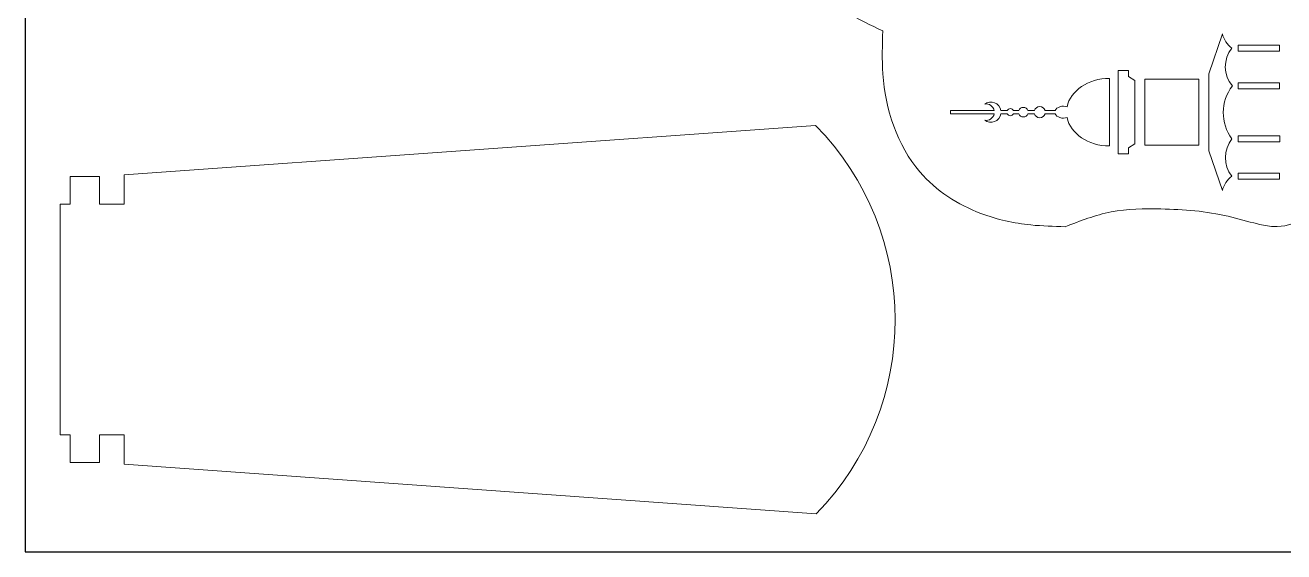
# Model space of a CAD drawing. Header units: inches. Extents: x -604 to 396, y -92 to 517.
# Drawn here: x -16.3 to 232.7, y -79.6 to 24.6 of the extents above; entities that cross this region are included whole.
import ezdxf

# ---------------------------------------------------------------- set-up
doc = ezdxf.new("R2010")
doc.units = ezdxf.units.IN
doc.header["$MEASUREMENT"] = 0
doc.layers.add('Layer 1', color=7, linetype='Continuous')

msp = doc.modelspace()

# ---------------------------------------------------------------- linework, layer by layer
at = {"color": 1}
msp.add_lwpolyline([(-16.29, -79.62), (395.71, -79.62), (395.71, 209.38), (-16.29, 209.38)], close=True, dxfattribs=at)
at = {"layer": 'Layer 1', "lineweight": 9}
for points, knots in [([(393.82, 200.16), (393.82, 200.16), (393.82, 176.61), (393.82, 176.61), (393.82, 176.61), (393.82, 176.61), (381.95, 176.61), (381.95, 176.61), (381.95, 176.61), (381.95, 176.61), (381.95, 92.39), (381.95, 92.39), (381.95, 92.39), (381.95, 92.39), (381.95, 8.17), (381.95, 8.17), (381.95, 8.17), (381.95, 8.17), (393.82, 8.17), (393.82, 8.17), (393.82, 8.17), (393.82, 8.17), (393.82, -15.37), (393.82, -15.37), (393.82, -15.37), (391.56, -15.45), (389.3, -15.53), (387.07, -15.31), (387.07, -15.31), (384.54, -15.06), (382.06, -14.45), (379.57, -13.9), (379.57, -13.9), (374.34, -12.74), (369.1, -11.88), (363.7, -11.6), (363.7, -11.6), (358.8, -11.34), (353.77, -11.55), (349.22, -13.19), (349.22, -13.19), (347.69, -13.74), (346.21, -14.46), (344.72, -15.18), (344.72, -15.18), (336.28, -15.18), (327.83, -15.18), (319.39, -15.18), (319.39, -15.18), (318.22, -14.54), (317.05, -13.91), (315.82, -13.51), (315.82, -13.51), (313.61, -12.79), (311.16, -12.82), (308.8, -12.97), (308.8, -12.97), (306.33, -13.12), (303.95, -13.38), (301.49, -13.79), (301.49, -13.79), (299.08, -14.19), (296.61, -14.73), (294.3, -14.24), (294.3, -14.24), (292.45, -13.85), (290.72, -12.8), (289.15, -11.63), (289.15, -11.63), (287.93, -10.72), (286.81, -9.73), (285.69, -8.75), (285.69, -8.75), (284.01, -9.36), (282.33, -9.97), (280.68, -10.63), (280.68, -10.63), (278.92, -11.33), (277.19, -12.09), (275.45, -12.83), (275.45, -12.83), (273.25, -13.76), (271.03, -14.67), (268.71, -15.15), (268.71, -15.15), (265.49, -15.82), (262.08, -15.69), (258.87, -14.92), (258.87, -14.92), (255.92, -14.22), (253.15, -12.98), (250.3, -11.99), (250.3, -11.99), (247.66, -11.08), (244.95, -10.38), (242.24, -9.68), (242.24, -9.68), (240.44, -11.23), (238.64, -12.78), (236.51, -13.86), (236.51, -13.86), (234.7, -14.78), (232.65, -15.36), (230.65, -15.28), (230.65, -15.28), (229.58, -15.24), (228.52, -15.01), (227.47, -14.76), (227.47, -14.76), (225.53, -14.28), (223.63, -13.7), (221.7, -13.25), (221.7, -13.25), (217.37, -12.23), (212.89, -11.89), (208.39, -11.79), (208.39, -11.79), (205.07, -11.71), (201.74, -11.76), (198.53, -12.39), (198.53, -12.39), (195.43, -13), (192.44, -14.16), (189.45, -15.31), (189.45, -15.31), (187.19, -15.25), (184.92, -15.19), (182.67, -14.96), (182.67, -14.96), (179.31, -14.62), (175.97, -13.91), (172.78, -12.69), (172.78, -12.69), (168.19, -10.96), (163.91, -8.19), (160.72, -4.48), (160.72, -4.48), (156.19, 0.8), (153.88, 7.97), (153.38, 14.94), (153.38, 14.94), (153.18, 17.79), (153.28, 20.6), (153.38, 23.41), (153.38, 23.41), (148.59, 25.7), (143.8, 28), (139.69, 31.37), (139.69, 31.37), (136.72, 33.81), (134.1, 36.82), (132.45, 40.25), (132.45, 40.25), (130.59, 44.1), (129.94, 48.48), (129.78, 52.8), (129.78, 52.8), (129.61, 57.4), (130.01, 61.92), (130.4, 66.44), (130.4, 66.44), (118.03, 68.91), (109.12, 79.78), (109.12, 92.39), (109.12, 92.39), (109.12, 105.01), (118.03, 115.87), (130.4, 118.34), (130.4, 118.34), (130.01, 122.86), (129.61, 127.38), (129.78, 131.98), (129.78, 131.98), (129.94, 136.3), (130.59, 140.69), (132.45, 144.53), (132.45, 144.53), (134.1, 147.97), (136.72, 150.97), (139.69, 153.42), (139.69, 153.42), (143.8, 156.79), (148.59, 159.08), (153.38, 161.38), (153.38, 161.38), (153.28, 164.19), (153.18, 167), (153.38, 169.84), (153.38, 169.84), (153.88, 176.82), (156.19, 183.99), (160.72, 189.26), (160.72, 189.26), (163.91, 192.97), (168.19, 195.74), (172.78, 197.48), (172.78, 197.48), (175.97, 198.69), (179.31, 199.4), (182.67, 199.74), (182.67, 199.74), (184.92, 199.97), (187.19, 200.03), (189.45, 200.1), (189.45, 200.1), (192.44, 198.94), (195.43, 197.79), (198.53, 197.17), (198.53, 197.17), (201.74, 196.54), (205.07, 196.49), (208.39, 196.57), (208.39, 196.57), (212.89, 196.68), (217.37, 197.02), (221.7, 198.03), (221.7, 198.03), (223.63, 198.48), (225.53, 199.06), (227.47, 199.54), (227.47, 199.54), (228.52, 199.8), (229.58, 200.02), (230.65, 200.06), (230.65, 200.06), (232.65, 200.14), (234.7, 199.56), (236.51, 198.64), (236.51, 198.64), (238.64, 197.56), (240.44, 196.02), (242.24, 194.47), (242.24, 194.47), (244.95, 195.17), (247.66, 195.86), (250.3, 196.78), (250.3, 196.78), (253.15, 197.76), (255.92, 199), (258.87, 199.71), (258.87, 199.71), (262.08, 200.47), (265.49, 200.61), (268.71, 199.94), (268.71, 199.94), (271.03, 199.45), (273.25, 198.55), (275.45, 197.62), (275.45, 197.62), (277.19, 196.87), (278.92, 196.11), (280.68, 195.41), (280.68, 195.41), (282.33, 194.75), (284.01, 194.14), (285.69, 193.53), (285.69, 193.53), (286.81, 194.52), (287.93, 195.5), (289.15, 196.41), (289.15, 196.41), (290.72, 197.58), (292.45, 198.63), (294.3, 199.02), (294.3, 199.02), (296.61, 199.51), (299.08, 198.98), (301.49, 198.58), (301.49, 198.58), (303.95, 198.17), (306.33, 197.9), (308.8, 197.75), (308.8, 197.75), (311.16, 197.61), (313.61, 197.58), (315.82, 198.29), (315.82, 198.29), (317.05, 198.69), (318.22, 199.33), (319.39, 199.96), (319.39, 199.96), (327.83, 199.96), (336.28, 199.96), (344.72, 199.96), (344.72, 199.96), (346.21, 199.24), (347.69, 198.53), (349.22, 197.97), (349.22, 197.97), (353.77, 196.33), (358.8, 196.12), (363.7, 196.38), (363.7, 196.38), (369.1, 196.67), (374.34, 197.52), (379.57, 198.68), (379.57, 198.68), (382.06, 199.23), (384.54, 199.85), (387.07, 200.09), (387.07, 200.09), (389.3, 200.31), (391.56, 200.23), (393.82, 200.16)], [0, 0, 0, 0, 0.012987, 0.012987, 0.012987, 0.012987, 0.025974, 0.025974, 0.025974, 0.025974, 0.038961, 0.038961, 0.038961, 0.038961, 0.051948, 0.051948, 0.051948, 0.051948, 0.064935, 0.064935, 0.064935, 0.064935, 0.077922, 0.077922, 0.077922, 0.077922, 0.090909, 0.090909, 0.090909, 0.090909, 0.103896, 0.103896, 0.103896, 0.103896, 0.116883, 0.116883, 0.116883, 0.116883, 0.12987, 0.12987, 0.12987, 0.12987, 0.142857, 0.142857, 0.142857, 0.142857, 0.155844, 0.155844, 0.155844, 0.155844, 0.168831, 0.168831, 0.168831, 0.168831, 0.181818, 0.181818, 0.181818, 0.181818, 0.194805, 0.194805, 0.194805, 0.194805, 0.207792, 0.207792, 0.207792, 0.207792, 0.220779, 0.220779, 0.220779, 0.220779, 0.233766, 0.233766, 0.233766, 0.233766, 0.246753, 0.246753, 0.246753, 0.246753, 0.25974, 0.25974, 0.25974, 0.25974, 0.272727, 0.272727, 0.272727, 0.272727, 0.285714, 0.285714, 0.285714, 0.285714, 0.298701, 0.298701, 0.298701, 0.298701, 0.311688, 0.311688, 0.311688, 0.311688, 0.324675, 0.324675, 0.324675, 0.324675, 0.337662, 0.337662, 0.337662, 0.337662, 0.350649, 0.350649, 0.350649, 0.350649, 0.363636, 0.363636, 0.363636, 0.363636, 0.376623, 0.376623, 0.376623, 0.376623, 0.38961, 0.38961, 0.38961, 0.38961, 0.402597, 0.402597, 0.402597, 0.402597, 0.415584, 0.415584, 0.415584, 0.415584, 0.428571, 0.428571, 0.428571, 0.428571, 0.441558, 0.441558, 0.441558, 0.441558, 0.454545, 0.454545, 0.454545, 0.454545, 0.467532, 0.467532, 0.467532, 0.467532, 0.480519, 0.480519, 0.480519, 0.480519, 0.493506, 0.493506, 0.493506, 0.493506, 0.506494, 0.506494, 0.506494, 0.506494, 0.519481, 0.519481, 0.519481, 0.519481, 0.532468, 0.532468, 0.532468, 0.532468, 0.545455, 0.545455, 0.545455, 0.545455, 0.558442, 0.558442, 0.558442, 0.558442, 0.571429, 0.571429, 0.571429, 0.571429, 0.584416, 0.584416, 0.584416, 0.584416, 0.597403, 0.597403, 0.597403, 0.597403, 0.61039, 0.61039, 0.61039, 0.61039, 0.623377, 0.623377, 0.623377, 0.623377, 0.636364, 0.636364, 0.636364, 0.636364, 0.649351, 0.649351, 0.649351, 0.649351, 0.662338, 0.662338, 0.662338, 0.662338, 0.675325, 0.675325, 0.675325, 0.675325, 0.688312, 0.688312, 0.688312, 0.688312, 0.701299, 0.701299, 0.701299, 0.701299, 0.714286, 0.714286, 0.714286, 0.714286, 0.727273, 0.727273, 0.727273, 0.727273, 0.74026, 0.74026, 0.74026, 0.74026, 0.753247, 0.753247, 0.753247, 0.753247, 0.766234, 0.766234, 0.766234, 0.766234, 0.779221, 0.779221, 0.779221, 0.779221, 0.792208, 0.792208, 0.792208, 0.792208, 0.805195, 0.805195, 0.805195, 0.805195, 0.818182, 0.818182, 0.818182, 0.818182, 0.831169, 0.831169, 0.831169, 0.831169, 0.844156, 0.844156, 0.844156, 0.844156, 0.857143, 0.857143, 0.857143, 0.857143, 0.87013, 0.87013, 0.87013, 0.87013, 0.883117, 0.883117, 0.883117, 0.883117, 0.896104, 0.896104, 0.896104, 0.896104, 0.909091, 0.909091, 0.909091, 0.909091, 0.922078, 0.922078, 0.922078, 0.922078, 0.935065, 0.935065, 0.935065, 0.935065, 0.948052, 0.948052, 0.948052, 0.948052, 0.961039, 0.961039, 0.961039, 0.961039, 0.974026, 0.974026, 0.974026, 0.974026, 1, 1, 1, 1]), ([(217.86, 14.96), (217.86, 14.96), (220.55, 22.87), (220.55, 22.87), (220.55, 22.87), (220.82, 21.72), (221.47, 20.7), (222.41, 19.98), (222.41, 19.98), (220.67, 17.79), (220.71, 14.68), (222.52, 12.54), (222.52, 12.54), (220.17, 9.45), (220.14, 5.18), (222.44, 2.05), (222.44, 2.05), (220.71, -0.09), (220.7, -3.14), (222.41, -5.29), (222.41, -5.29), (221.47, -6.01), (220.82, -7.03), (220.55, -8.18), (220.55, -8.18), (220.55, -8.18), (217.86, -0.27), (217.86, -0.27), (217.86, -0.27), (217.86, -0.27), (217.86, 14.96), (217.86, 14.96)], [0, 0, 0, 0, 0.111111, 0.111111, 0.111111, 0.111111, 0.222222, 0.222222, 0.222222, 0.222222, 0.333333, 0.333333, 0.333333, 0.333333, 0.444444, 0.444444, 0.444444, 0.444444, 0.555556, 0.555556, 0.555556, 0.555556, 0.666667, 0.666667, 0.666667, 0.666667, 0.777778, 0.777778, 0.777778, 0.777778, 1, 1, 1, 1]), ([(223.67, 19.4), (223.67, 19.4), (223.67, 20.57), (223.67, 20.57), (223.67, 20.57), (223.67, 20.57), (231.88, 20.57), (231.88, 20.57), (231.88, 20.57), (231.88, 20.57), (231.88, 19.4), (231.88, 19.4), (231.88, 19.4), (231.88, 19.4), (223.67, 19.4), (223.67, 19.4)], [0, 0, 0, 0, 0.2, 0.2, 0.2, 0.2, 0.4, 0.4, 0.4, 0.4, 0.6, 0.6, 0.6, 0.6, 1, 1, 1, 1]), ([(199.94, 7.35), (199.94, 7.35), (199.94, -0.9), (199.94, -0.9), (199.94, -0.9), (199.94, -0.9), (201.98, -0.9), (201.98, -0.9), (201.98, -0.9), (201.98, -0.9), (201.98, 0.29), (201.98, 0.29), (201.98, 0.29), (201.98, 0.29), (203.22, 1.05), (203.22, 1.05), (203.22, 1.05), (203.22, 1.05), (203.22, 13.64), (203.22, 13.64), (203.22, 13.64), (203.22, 13.64), (201.98, 14.4), (201.98, 14.4), (201.98, 14.4), (201.98, 14.4), (201.98, 15.59), (201.98, 15.59), (201.98, 15.59), (201.98, 15.59), (199.94, 15.59), (199.94, 15.59), (199.94, 15.59), (199.94, 15.59), (199.94, 7.35), (199.94, 7.35)], [0, 0, 0, 0, 0.1, 0.1, 0.1, 0.1, 0.2, 0.2, 0.2, 0.2, 0.3, 0.3, 0.3, 0.3, 0.4, 0.4, 0.4, 0.4, 0.5, 0.5, 0.5, 0.5, 0.6, 0.6, 0.6, 0.6, 0.7, 0.7, 0.7, 0.7, 0.8, 0.8, 0.8, 0.8, 1, 1, 1, 1]), ([(173.53, 8.94), (174.09, 9.37), (174.84, 9.48), (175.5, 9.22), (175.5, 9.22), (176.16, 8.96), (176.64, 8.36), (176.75, 7.66), (176.75, 7.66), (176.75, 7.66), (177.98, 7.66), (177.98, 7.66), (177.98, 7.66), (178.1, 7.9), (178.34, 8.05), (178.61, 8.05), (178.61, 8.05), (178.87, 8.05), (179.12, 7.9), (179.24, 7.66), (179.24, 7.66), (179.24, 7.66), (180.29, 7.66), (180.29, 7.66), (180.29, 7.66), (180.42, 8.04), (180.78, 8.29), (181.18, 8.29), (181.18, 8.29), (181.58, 8.29), (181.94, 8.04), (182.07, 7.66), (182.07, 7.66), (182.07, 7.66), (183.36, 7.66), (183.36, 7.66), (183.36, 7.66), (183.5, 8.13), (183.93, 8.45), (184.42, 8.45), (184.42, 8.45), (184.9, 8.45), (185.33, 8.13), (185.47, 7.66), (185.47, 7.66), (185.47, 7.66), (187.49, 7.66), (187.49, 7.66), (187.49, 7.66), (187.62, 8), (187.96, 8.29), (188.42, 8.43), (188.42, 8.43), (188.87, 8.57), (189.39, 8.55), (189.83, 8.39), (189.83, 8.39), (190.48, 11.63), (194.03, 14.02), (198.2, 14.02), (198.2, 14.02), (198.2, 14.02), (198.2, 0.67), (198.2, 0.67), (198.2, 0.67), (194.03, 0.67), (190.48, 3.06), (189.83, 6.3), (189.83, 6.3), (189.39, 6.14), (188.87, 6.12), (188.42, 6.26), (188.42, 6.26), (187.96, 6.4), (187.62, 6.69), (187.49, 7.03), (187.49, 7.03), (187.49, 7.03), (185.47, 7.03), (185.47, 7.03), (185.47, 7.03), (185.33, 6.56), (184.9, 6.24), (184.42, 6.24), (184.42, 6.24), (183.93, 6.24), (183.5, 6.56), (183.36, 7.03), (183.36, 7.03), (183.36, 7.03), (182.07, 7.03), (182.07, 7.03), (182.07, 7.03), (181.94, 6.65), (181.58, 6.4), (181.18, 6.4), (181.18, 6.4), (180.78, 6.4), (180.42, 6.65), (180.29, 7.03), (180.29, 7.03), (180.29, 7.03), (179.24, 7.03), (179.24, 7.03), (179.24, 7.03), (179.12, 6.79), (178.87, 6.64), (178.61, 6.64), (178.61, 6.64), (178.34, 6.64), (178.1, 6.79), (177.98, 7.03), (177.98, 7.03), (177.98, 7.03), (176.75, 7.03), (176.75, 7.03), (176.75, 7.03), (176.64, 6.33), (176.16, 5.73), (175.5, 5.47), (175.5, 5.47), (174.84, 5.21), (174.09, 5.32), (173.53, 5.75), (173.53, 5.75), (174.4, 5.6), (175.23, 6.16), (175.4, 7.03), (175.4, 7.03), (175.4, 7.03), (166.78, 7.03), (166.78, 7.03), (166.78, 7.03), (166.78, 7.03), (166.78, 7.66), (166.78, 7.66), (166.78, 7.66), (166.78, 7.66), (175.4, 7.66), (175.4, 7.66), (175.4, 7.66), (175.23, 8.53), (174.4, 9.1), (173.53, 8.94)], [0, 0, 0, 0, 0.027027, 0.027027, 0.027027, 0.027027, 0.054054, 0.054054, 0.054054, 0.054054, 0.081081, 0.081081, 0.081081, 0.081081, 0.108108, 0.108108, 0.108108, 0.108108, 0.135135, 0.135135, 0.135135, 0.135135, 0.162162, 0.162162, 0.162162, 0.162162, 0.189189, 0.189189, 0.189189, 0.189189, 0.216216, 0.216216, 0.216216, 0.216216, 0.243243, 0.243243, 0.243243, 0.243243, 0.27027, 0.27027, 0.27027, 0.27027, 0.297297, 0.297297, 0.297297, 0.297297, 0.324324, 0.324324, 0.324324, 0.324324, 0.351351, 0.351351, 0.351351, 0.351351, 0.378378, 0.378378, 0.378378, 0.378378, 0.405405, 0.405405, 0.405405, 0.405405, 0.432432, 0.432432, 0.432432, 0.432432, 0.459459, 0.459459, 0.459459, 0.459459, 0.486486, 0.486486, 0.486486, 0.486486, 0.513514, 0.513514, 0.513514, 0.513514, 0.540541, 0.540541, 0.540541, 0.540541, 0.567568, 0.567568, 0.567568, 0.567568, 0.594595, 0.594595, 0.594595, 0.594595, 0.621622, 0.621622, 0.621622, 0.621622, 0.648649, 0.648649, 0.648649, 0.648649, 0.675676, 0.675676, 0.675676, 0.675676, 0.702703, 0.702703, 0.702703, 0.702703, 0.72973, 0.72973, 0.72973, 0.72973, 0.756757, 0.756757, 0.756757, 0.756757, 0.783784, 0.783784, 0.783784, 0.783784, 0.810811, 0.810811, 0.810811, 0.810811, 0.837838, 0.837838, 0.837838, 0.837838, 0.864865, 0.864865, 0.864865, 0.864865, 0.891892, 0.891892, 0.891892, 0.891892, 0.918919, 0.918919, 0.918919, 0.918919, 0.945946, 0.945946, 0.945946, 0.945946, 1, 1, 1, 1]), ([(205.21, 0.84), (205.21, 0.84), (205.21, 13.85), (205.21, 13.85), (205.21, 13.85), (205.21, 13.85), (215.91, 13.85), (215.91, 13.85), (215.91, 13.85), (215.91, 13.85), (215.91, 0.84), (215.91, 0.84), (215.91, 0.84), (215.91, 0.84), (205.21, 0.84), (205.21, 0.84)], [0, 0, 0, 0, 0.2, 0.2, 0.2, 0.2, 0.4, 0.4, 0.4, 0.4, 0.6, 0.6, 0.6, 0.6, 1, 1, 1, 1]), ([(223.67, 11.96), (223.67, 11.96), (223.67, 13.12), (223.67, 13.12), (223.67, 13.12), (223.67, 13.12), (231.88, 13.12), (231.88, 13.12), (231.88, 13.12), (231.88, 13.12), (231.88, 11.96), (231.88, 11.96), (231.88, 11.96), (231.88, 11.96), (223.67, 11.96), (223.67, 11.96)], [0, 0, 0, 0, 0.2, 0.2, 0.2, 0.2, 0.4, 0.4, 0.4, 0.4, 0.6, 0.6, 0.6, 0.6, 1, 1, 1, 1]), ([(140.06, 4.74), (161.01, -16.57), (161.06, -50.72), (140.18, -72.09), (140.18, -72.09), (140.18, -72.09), (3.3, -62.27), (3.3, -62.27), (3.3, -62.27), (3.3, -62.27), (3.3, -56.46), (3.3, -56.46), (3.3, -56.46), (3.3, -56.46), (-1.57, -56.46), (-1.57, -56.46), (-1.57, -56.46), (-1.57, -56.46), (-1.57, -61.92), (-1.57, -61.92), (-1.57, -61.92), (-1.57, -61.92), (-7.38, -61.92), (-7.38, -61.92), (-7.38, -61.92), (-7.38, -61.92), (-7.38, -56.46), (-7.38, -56.46), (-7.38, -56.46), (-7.38, -56.46), (-9.4, -56.46), (-9.4, -56.46), (-9.4, -56.46), (-9.4, -56.46), (-9.4, -10.84), (-9.4, -10.84), (-9.4, -10.84), (-9.4, -10.84), (-7.38, -10.84), (-7.38, -10.84), (-7.38, -10.84), (-7.38, -10.84), (-7.38, -5.38), (-7.38, -5.38), (-7.38, -5.38), (-7.38, -5.38), (-1.57, -5.38), (-1.57, -5.38), (-1.57, -5.38), (-1.57, -5.38), (-1.57, -10.84), (-1.57, -10.84), (-1.57, -10.84), (-1.57, -10.84), (3.3, -10.84), (3.3, -10.84), (3.3, -10.84), (3.3, -10.84), (3.3, -5.03), (3.3, -5.03), (3.3, -5.03), (3.3, -5.03), (140.06, 4.74), (140.06, 4.74)], [0, 0, 0, 0, 0.058824, 0.058824, 0.058824, 0.058824, 0.117647, 0.117647, 0.117647, 0.117647, 0.176471, 0.176471, 0.176471, 0.176471, 0.235294, 0.235294, 0.235294, 0.235294, 0.294118, 0.294118, 0.294118, 0.294118, 0.352941, 0.352941, 0.352941, 0.352941, 0.411765, 0.411765, 0.411765, 0.411765, 0.470588, 0.470588, 0.470588, 0.470588, 0.529412, 0.529412, 0.529412, 0.529412, 0.588235, 0.588235, 0.588235, 0.588235, 0.647059, 0.647059, 0.647059, 0.647059, 0.705882, 0.705882, 0.705882, 0.705882, 0.764706, 0.764706, 0.764706, 0.764706, 0.823529, 0.823529, 0.823529, 0.823529, 0.882353, 0.882353, 0.882353, 0.882353, 1, 1, 1, 1]), ([(223.7, 1.47), (223.7, 1.47), (223.7, 2.64), (223.7, 2.64), (223.7, 2.64), (223.7, 2.64), (231.91, 2.64), (231.91, 2.64), (231.91, 2.64), (231.91, 2.64), (231.91, 1.47), (231.91, 1.47), (231.91, 1.47), (231.91, 1.47), (223.7, 1.47), (223.7, 1.47)], [0, 0, 0, 0, 0.2, 0.2, 0.2, 0.2, 0.4, 0.4, 0.4, 0.4, 0.6, 0.6, 0.6, 0.6, 1, 1, 1, 1]), ([(223.67, -5.88), (223.67, -5.88), (223.67, -4.71), (223.67, -4.71), (223.67, -4.71), (223.67, -4.71), (231.88, -4.71), (231.88, -4.71), (231.88, -4.71), (231.88, -4.71), (231.88, -5.88), (231.88, -5.88), (231.88, -5.88), (231.88, -5.88), (223.67, -5.88), (223.67, -5.88)], [0, 0, 0, 0, 0.2, 0.2, 0.2, 0.2, 0.4, 0.4, 0.4, 0.4, 0.6, 0.6, 0.6, 0.6, 1, 1, 1, 1])]:
    msp.add_open_spline(points, degree=3, knots=knots, dxfattribs=at)

doc.saveas('drawing.dxf')
